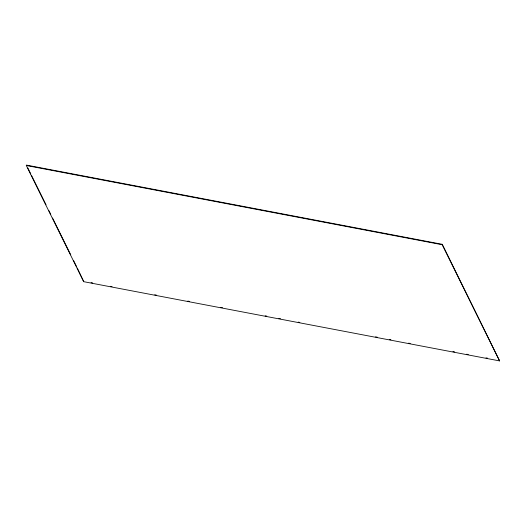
<?xml version="1.0" encoding="UTF-8"?>
<svg xmlns="http://www.w3.org/2000/svg" width="526" height="526" viewBox="0 0 526 526"><rect width="100%" height="100%" fill="white"/><g stroke="black" fill="none" stroke-linecap="round" stroke-linejoin="round"><path stroke-width="0.79" d="M26.3 165.499L26.399 165.092L442.281 244.32L499.601 360.908L83.719 281.68L26.3 165.499L442.188 244.728L499.601 360.908M83.719 281.68L77.276 268.036M442.188 244.728L442.281 244.32M91.07 282.653L92.681 282.962M110.414 286.335L112.025 286.644M154.743 294.784L156.353 295.086M187.789 301.076L189.399 301.385M220.828 307.375L222.445 307.677M265.157 315.817L266.774 316.126M278.859 318.427L280.476 318.736M298.203 322.109L299.82 322.418M375.577 336.85L377.188 337.159M389.279 339.461L390.89 339.77M408.623 343.149L410.234 343.452M452.952 351.592L454.563 351.901M466.654 354.202L468.265 354.511M485.998 357.89L487.609 358.193M27.852 168.037L30.758 173.915M31.488 175.388L46.018 204.798M48.931 210.683L50.746 214.358M52.561 218.034L70.734 254.801M73.64 260.679L76.546 266.564"/></g></svg>
